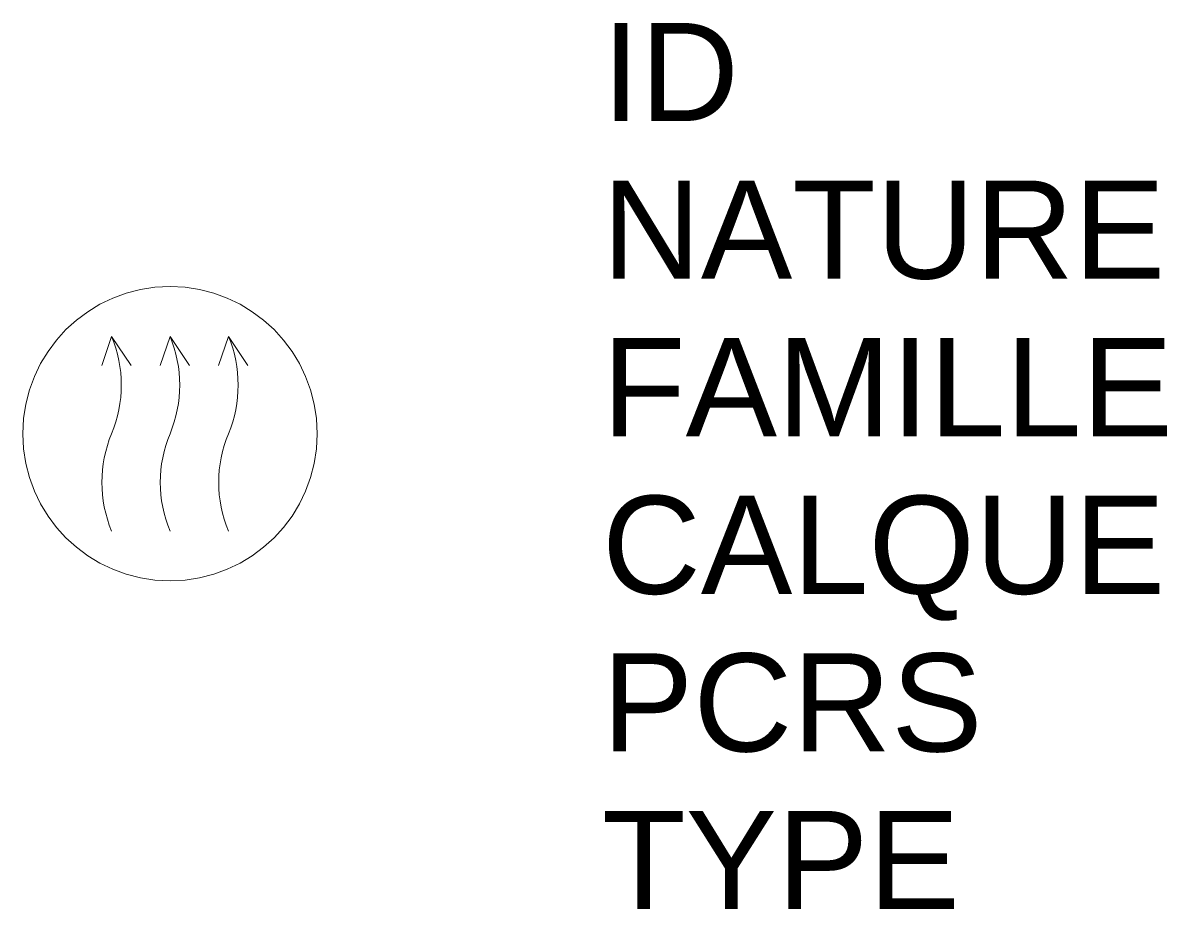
# Model space of a CAD drawing. Header units: metres. Extents: x -0.3 to 2.03, y -0.97 to 0.84.
import ezdxf

# ---------------------------------------------------------------- set-up
doc = ezdxf.new("R2010")
doc.units = ezdxf.units.M
doc.linetypes.add('Socle_Continu', pattern=[2.5, 2.5, 0])
doc.layers.add('CHAUF_SCS', color=6, linetype='Socle_Continu', lineweight=13)
doc.styles.get("Standard").update_dxf_attribs({"font": 'arial.ttf'})

msp = doc.modelspace()

# ---------------------------------------------------------------- linework, layer by layer
at = {"layer": 'CHAUF_SCS', "linetype": 'Socle_Continu'}
for p, q in [((-0.1191, 0.1984), (-0.1389, 0.1389)), ((-0.1191, 0.1984), (-0.0794, 0.1389)), ((0, 0.1984), (-0.0198, 0.1389)), ((0, 0.1984), (0.0397, 0.1389)), ((0.1191, 0.1984), (0.0992, 0.1389)), ((0.1191, 0.1984), (0.1587, 0.1389))]:
    msp.add_line(p, q, dxfattribs=at)
at = {"layer": 'CHAUF_SCS', "linetype": 'Socle_Continu', "flags": 128}
for points in [[(-0.1191, -0.1984, -0.2), (-0.1191, 0, 0.2), (-0.1191, 0.1984)], [(0, -0.1984, -0.2), (0, 0, 0.2), (0, 0.1984)], [(0.1191, -0.1984, -0.2), (0.1191, 0, 0.2), (0.1191, 0.1984)]]:
    msp.add_lwpolyline(points, format="xyb", dxfattribs=at)
at = {"layer": 'CHAUF_SCS', "linetype": 'Socle_Continu'}
msp.add_circle((0, 0), 0.3, dxfattribs=at)

# ---------------------------------------------------------------- texts
at = {"layer": 'CHAUF_SCS', "linetype": 'Socle_Continu', "flags": 9}
for tag, p, s in [('ID', (0.8808, 0.6374), 'EP_0322'), ('NATURE', (0.8808, 0.3161), 'Tampon circulaire de chauffage'), ('FAMILLE', (0.8808, -0.0052), 'Chauffage'), ('CALQUE', (0.8808, -0.3264), 'CHAUF_SCS'), ('PCRS', (0.8808, -0.6477), 'AffleurantSymbole'), ('TYPE', (0.8808, -0.969), 'NR')]:
    msp.add_attdef(tag, p, s, height=0.2, dxfattribs=at)

doc.saveas('drawing.dxf')
